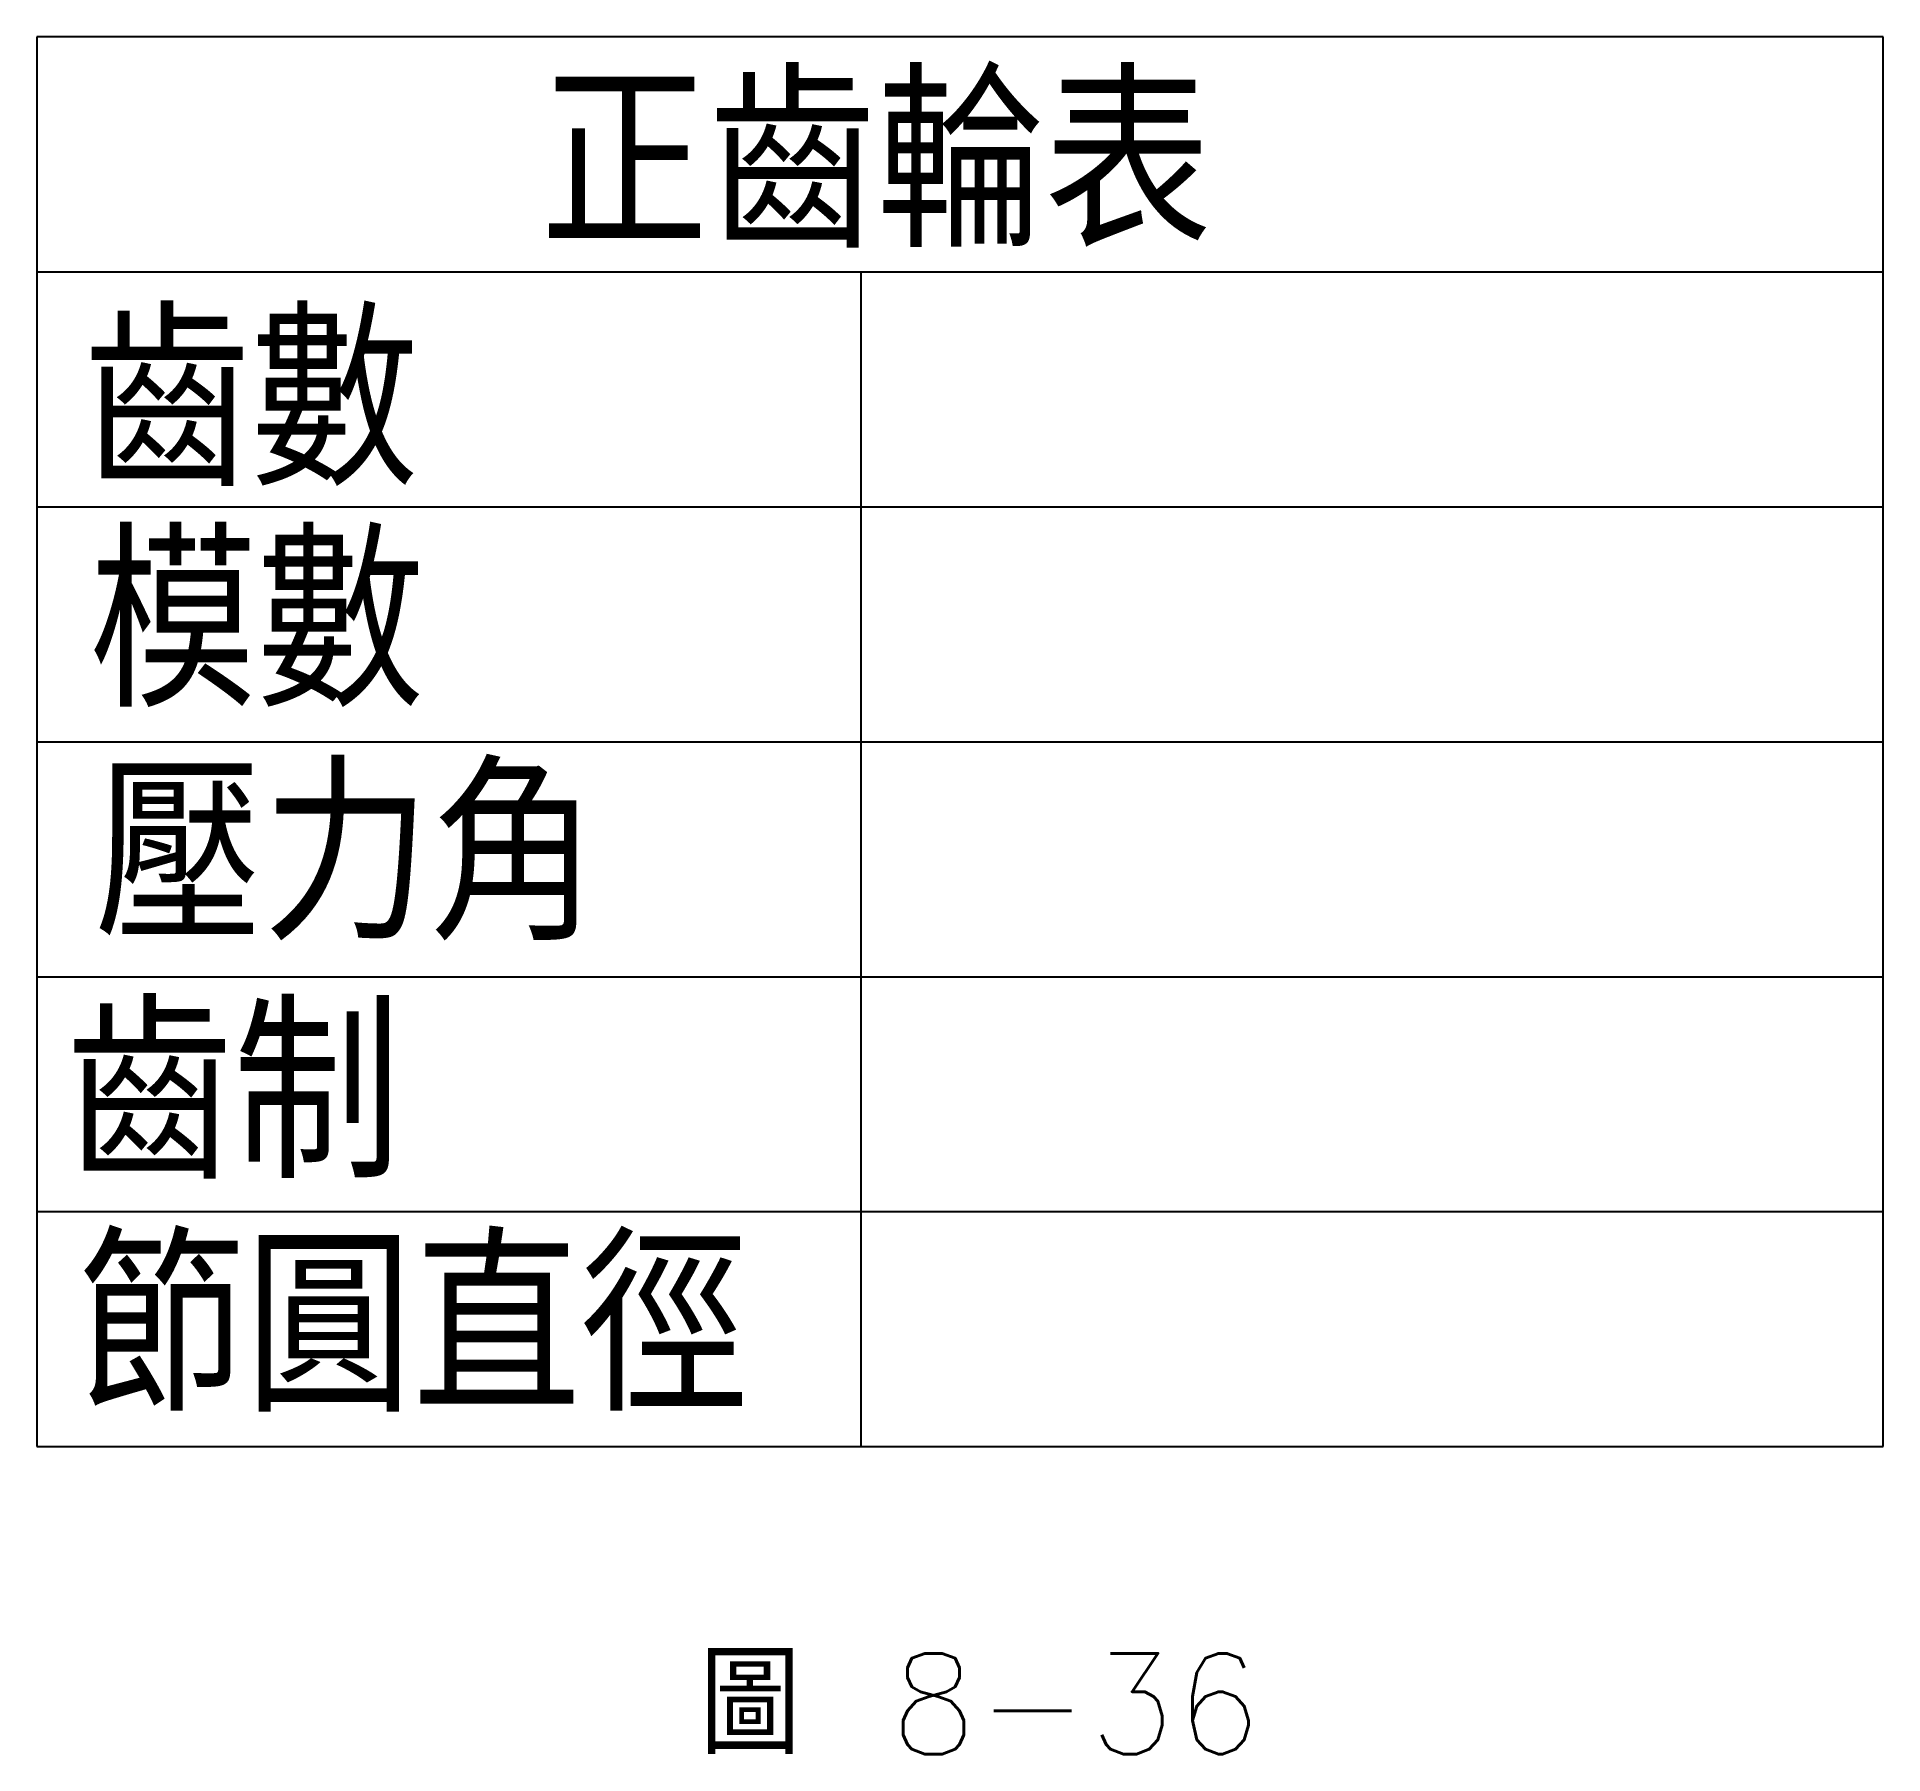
# Model space of a CAD drawing. Extents: x 414.6 to 469.6, y 90.2 to 141.3.
import ezdxf

# ---------------------------------------------------------------- set-up
doc = ezdxf.new("R2010")
doc.units = 0
doc.layers.get('0').update_dxf_attribs({"color": 3, "linetype": 'CONTINUOUS'})
doc.layers.add('文字', color=6, linetype='CONTINUOUS')
doc.layers.add('輪廓線', color=7, linetype='CONTINUOUS')
doc.styles.add('CNS1', font='txt.shx', dxfattribs={"height": 3, "bigfont": 'chineset.shx'})
doc.styles.add('CNS5', font='txt.shx', dxfattribs={"height": 5, "bigfont": 'chineset.shx'})

msp = doc.modelspace()

# ---------------------------------------------------------------- linework, layer by layer
for p, q in [((414.584, 141.336), (414.584, 99.336)), ((469.584, 141.336), (414.584, 141.336)), ((469.584, 99.336), (469.584, 141.336)), ((414.584, 134.336), (469.584, 134.336)), ((439.131, 134.336), (439.131, 99.336)), ((414.584, 127.336), (469.584, 127.336)), ((414.584, 120.336), (469.584, 120.336)), ((414.584, 113.336), (469.584, 113.336)), ((414.584, 106.336), (469.584, 106.336)), ((414.584, 99.336), (469.584, 99.336))]:
    msp.add_line(p, q)

# ---------------------------------------------------------------- texts
at = {"layer": '文字'}
for s, style, p in [(' 正齒輪表', 'CNS1', (425.127, 135.072)), ('齒數', 'CNS5', (415.954, 127.964)), ('模數', 'CNS5', (416.128, 121.375)), ('壓力角', 'CNS5', (416.301, 114.44)), ('齒制', 'CNS5', (415.433, 107.332)), ('節圓直徑', 'CNS5', (415.781, 100.397))]:
    msp.add_text(s, height=5, dxfattribs=dict(at, style=style)).set_placement(p)
at = {"layer": '輪廓線', "style": 'CNS1'}
msp.add_text('圖 8-36', height=3, dxfattribs=at).set_placement((434.335, 90.175))

doc.saveas('drawing.dxf')
